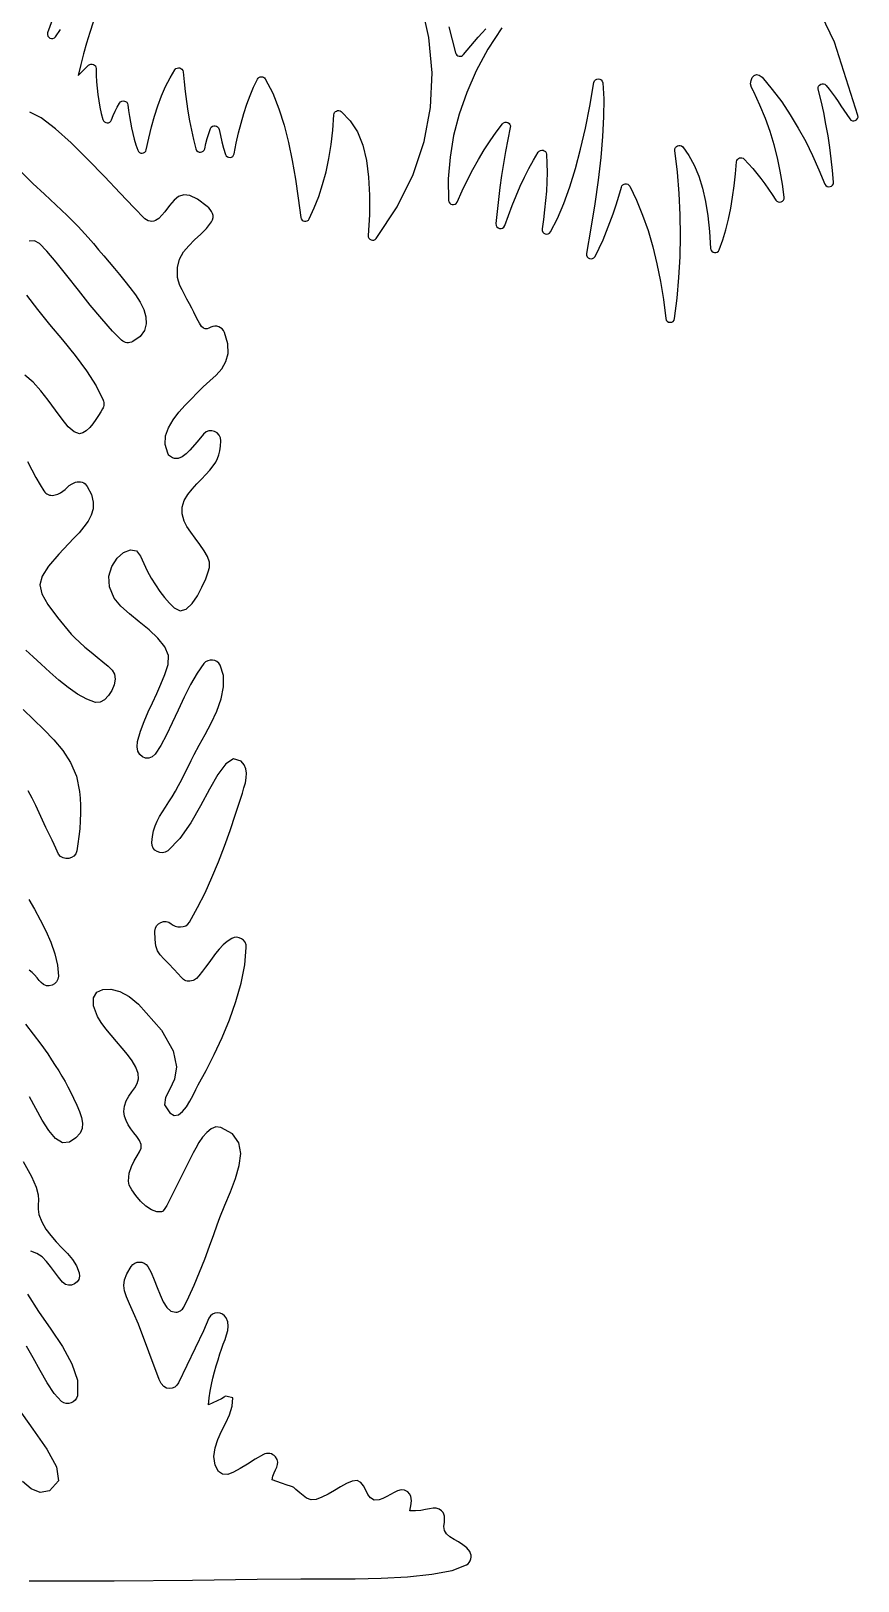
# Model space of a CAD drawing. Extents: x 4199 to 4409, y -6494 to -6204.
# Drawn here: x 4313.6 to 4391, y -6493.5 to -6348.5 of the extents above; entities that cross this region are included whole.
import ezdxf

# ---------------------------------------------------------------- set-up
doc = ezdxf.new("R2010")
doc.units = 0
doc.layers.add('LAYER_1', color=7, linetype='CONTINUOUS')

msp = doc.modelspace()

# ---------------------------------------------------------------- linework, layer by layer
at = {"layer": 'LAYER_1'}
for points in [[(4357.6828, -6348.1998), (4356.3959, -6350.2191), (4355.3063, -6352.2385), (4354.4104, -6354.2578), (4353.7043, -6356.2772), (4353.1844, -6358.2966), (4352.847, -6360.3159), (4352.6883, -6362.3353), (4352.7046, -6364.3546), (4352.7384, -6364.5016), (4352.8151, -6364.6162), (4352.923, -6364.6964), (4353.05, -6364.74), (4353.1842, -6364.7446), (4353.3135, -6364.7081), (4353.4261, -6364.6283), (4353.51, -6364.5031), (4353.9872, -6363.4536), (4354.4782, -6362.4395), (4354.9838, -6361.4626), (4355.5044, -6360.5242), (4356.0408, -6359.6259), (4356.5934, -6358.7692), (4357.1629, -6357.9557), (4357.7499, -6357.1868), (4357.8634, -6357.087), (4357.9929, -6357.0388), (4358.1276, -6357.0369), (4358.2562, -6357.0761), (4358.3678, -6357.1511), (4358.4514, -6357.2567), (4358.4958, -6357.3877), (4358.49, -6357.5387), (4358.2566, -6358.6624), (4358.0435, -6359.786), (4357.8498, -6360.9097), (4357.6749, -6362.0334), (4357.518, -6363.1571), (4357.3784, -6364.2809), (4357.2554, -6365.4046), (4357.1483, -6366.5283), (4357.1646, -6366.692), (4357.2351, -6366.8218), (4357.3451, -6366.9145), (4357.4795, -6366.9669), (4357.6235, -6366.9756), (4357.7622, -6366.9374), (4357.8806, -6366.849), (4357.9638, -6366.7071), (4358.3112, -6365.756), (4358.668, -6364.8247), (4359.0359, -6363.9167), (4359.4163, -6363.0353), (4359.8109, -6362.1838), (4360.2212, -6361.3656), (4360.6489, -6360.5841), (4361.0956, -6359.8426), (4361.189, -6359.7382), (4361.3028, -6359.6755), (4361.4273, -6359.6521), (4361.5528, -6359.6656), (4361.6696, -6359.7134), (4361.7681, -6359.7932), (4361.8384, -6359.9025), (4361.8709, -6360.0387), (4361.9132, -6360.8855), (4361.9243, -6361.7411), (4361.9065, -6362.6051), (4361.8621, -6363.4766), (4361.7933, -6364.3551), (4361.7025, -6365.2398), (4361.5919, -6366.1303), (4361.4637, -6367.0257), (4361.4685, -6367.1827), (4361.5254, -6367.3134), (4361.6216, -6367.4135), (4361.7445, -6367.4784), (4361.881, -6367.5037), (4362.0186, -6367.485), (4362.1443, -6367.4177), (4362.2454, -6367.2975), (4362.8957, -6366.04), (4363.5016, -6364.6313), (4364.0648, -6363.0773), (4364.5868, -6361.3836), (4365.0696, -6359.5562), (4365.5146, -6357.6007), (4365.9237, -6355.5229), (4366.2985, -6353.3286), (4366.354, -6353.174), (4366.4539, -6353.0654), (4366.5829, -6353.0021), (4366.7258, -6352.9839), (4366.8675, -6353.0102), (4366.9927, -6353.0807), (4367.0863, -6353.1949), (4367.1329, -6353.3524), (4367.2239, -6354.861), (4367.2168, -6356.5415), (4367.1207, -6358.3777), (4366.9448, -6360.3534), (4366.6985, -6362.4525), (4366.3908, -6364.6589), (4366.0311, -6366.9564), (4365.6286, -6369.3288), (4365.6304, -6369.4902), (4365.6875, -6369.6243), (4365.7859, -6369.7263), (4365.9121, -6369.7916), (4366.0521, -6369.8157), (4366.1921, -6369.7938), (4366.3185, -6369.7214), (4366.4174, -6369.5938), (4366.8023, -6368.8154), (4367.1629, -6368.0267), (4367.5004, -6367.2281), (4367.8161, -6366.4201), (4368.111, -6365.6032), (4368.3863, -6364.7779), (4368.6433, -6363.9448), (4368.8831, -6363.1043), (4368.9378, -6362.9833), (4369.0219, -6362.892), (4369.1268, -6362.8313), (4369.2438, -6362.8021), (4369.3643, -6362.8053), (4369.4798, -6362.842), (4369.5816, -6362.9129), (4369.6612, -6363.0192), (4370.3001, -6364.3331), (4370.8712, -6365.7194), (4371.3772, -6367.1753), (4371.8211, -6368.6977), (4372.2055, -6370.2836), (4372.5333, -6371.93), (4372.8072, -6373.634), (4373.0302, -6375.3925), (4373.0787, -6375.5502), (4373.1739, -6375.6636), (4373.3005, -6375.7326), (4373.443, -6375.7569), (4373.5862, -6375.7363), (4373.7146, -6375.6707), (4373.8128, -6375.5598), (4373.8654, -6375.4035), (4374.097, -6373.4948), (4374.2664, -6371.5705), (4374.3719, -6369.6302), (4374.4119, -6367.6735), (4374.3847, -6365.7001), (4374.2887, -6363.7095), (4374.1223, -6361.7012), (4373.8838, -6359.675), (4373.8889, -6359.5299), (4373.9392, -6359.4059), (4374.0247, -6359.3074), (4374.1353, -6359.2388), (4374.2608, -6359.2045), (4374.3911, -6359.2089), (4374.5162, -6359.2564), (4374.626, -6359.3515), (4375.1916, -6360.1422), (4375.6868, -6361.049), (4376.1125, -6362.0703), (4376.4696, -6363.2045), (4376.7591, -6364.45), (4376.9819, -6365.8054), (4377.139, -6367.2689), (4377.2314, -6368.8391), (4377.2647, -6368.9908), (4377.3435, -6369.108), (4377.4548, -6369.1888), (4377.5857, -6369.231), (4377.7233, -6369.2324), (4377.8544, -6369.1911), (4377.9663, -6369.1048), (4378.0459, -6368.9715), (4378.3667, -6368.0503), (4378.6505, -6367.0963), (4378.8987, -6366.1106), (4379.1127, -6365.0944), (4379.2936, -6364.0489), (4379.4429, -6362.9752), (4379.5618, -6361.8745), (4379.6516, -6360.7481), (4379.6793, -6360.6233), (4379.7396, -6360.5193), (4379.8251, -6360.4389), (4379.9286, -6360.3847), (4380.0426, -6360.3594), (4380.1598, -6360.3658), (4380.2729, -6360.4064), (4380.3745, -6360.484), (4380.7825, -6360.9207), (4381.1786, -6361.3711), (4381.5633, -6361.8345), (4381.9372, -6362.3102), (4382.3007, -6362.7978), (4382.6544, -6363.2966), (4382.9987, -6363.8061), (4383.3343, -6364.3256), (4383.4365, -6364.4376), (4383.5604, -6364.4997), (4383.6943, -6364.5161), (4383.8268, -6364.4908), (4383.9461, -6364.4279), (4384.0405, -6364.3315), (4384.0985, -6364.2057), (4384.1084, -6364.0544), (4383.9493, -6362.8309), (4383.7405, -6361.6053), (4383.4792, -6360.3773), (4383.1623, -6359.147), (4382.787, -6357.9141), (4382.3504, -6356.6786), (4381.8494, -6355.4403), (4381.2812, -6354.1991), (4381.2323, -6354.1215), (4381.0443, -6353.7885), (4380.9761, -6353.45), (4381.0094, -6353.1333), (4381.1257, -6352.8658), (4381.3063, -6352.6749), (4381.5329, -6352.5878), (4381.7868, -6352.6321), (4382.0497, -6352.8349), (4383.002, -6353.9645), (4383.8799, -6355.1346), (4384.6894, -6356.3421), (4385.4367, -6357.5835), (4386.1279, -6358.8555), (4386.7691, -6360.1547), (4387.3663, -6361.478), (4387.9258, -6362.8218), (4388.0123, -6362.9579), (4388.1312, -6363.0418), (4388.2685, -6363.0767), (4388.41, -6363.066), (4388.5416, -6363.013), (4388.6493, -6362.9209), (4388.7188, -6362.7931), (4388.7361, -6362.6328), (4388.6414, -6361.5539), (4388.5232, -6360.4736), (4388.3814, -6359.3918), (4388.2156, -6358.3085), (4388.0256, -6357.2237), (4387.8112, -6356.1373), (4387.5722, -6355.0495), (4387.3082, -6353.9601), (4387.2974, -6353.8066), (4387.3391, -6353.6726), (4387.4218, -6353.5639), (4387.534, -6353.4861), (4387.6642, -6353.4448), (4387.8008, -6353.4457), (4387.9323, -6353.4945), (4388.0472, -6353.5968), (4388.3253, -6353.9571), (4388.6025, -6354.3275), (4388.8789, -6354.7076), (4389.1544, -6355.0966), (4389.4292, -6355.4939), (4389.7032, -6355.8989), (4389.9767, -6356.311), (4390.2495, -6356.7296), (4390.3594, -6356.8458), (4390.491, -6356.9056), (4390.6315, -6356.9146), (4390.7678, -6356.8786), (4390.8869, -6356.8031), (4390.9758, -6356.6939), (4391.0215, -6356.5567), (4391.011, -6356.3972), (4388.8344, -6349.551), (4385.9874, -6343.6279)], [(4316.5042, -6345.0774), (4315.1898, -6348.685), (4315.1743, -6348.8444), (4315.2157, -6348.983), (4315.3014, -6349.0949), (4315.4183, -6349.174), (4315.5536, -6349.2141), (4315.6944, -6349.2092), (4315.8278, -6349.1532), (4315.9411, -6349.04), (4316.4041, -6348.3764)], [(4319.4441, -6347.6745), (4319.1337, -6348.6474), (4318.8398, -6349.632), (4318.5621, -6350.6282), (4318.3002, -6351.6357), (4318.0538, -6352.6543), (4319.028, -6351.7116), (4319.1344, -6351.6365), (4319.2509, -6351.6002), (4319.3701, -6351.5995), (4319.4844, -6351.6312), (4319.5862, -6351.6919), (4319.6681, -6351.7786), (4319.7223, -6351.8879), (4319.7415, -6352.0167), (4319.7479, -6352.6363), (4319.7752, -6353.2496), (4319.8232, -6353.8564), (4319.8919, -6354.4569), (4319.9811, -6355.051), (4320.091, -6355.6388), (4320.2212, -6356.2204), (4320.3719, -6356.7956), (4320.4315, -6356.9226), (4320.5227, -6357.0154), (4320.6355, -6357.0735), (4320.7598, -6357.0965), (4320.8856, -6357.0839), (4321.0028, -6357.0354), (4321.1014, -6356.9505), (4321.1714, -6356.8288), (4321.3351, -6356.414), (4321.5144, -6356.0102), (4321.7112, -6355.619), (4321.9276, -6355.2418), (4322.0183, -6355.137), (4322.1299, -6355.0726), (4322.2527, -6355.0466), (4322.3774, -6355.0567), (4322.4945, -6355.1009), (4322.5943, -6355.177), (4322.6676, -6355.2829), (4322.7047, -6355.4165), (4322.7695, -6355.9561), (4322.8472, -6356.4934), (4322.9384, -6357.0283), (4323.0438, -6357.5605), (4323.1641, -6358.0901), (4323.3001, -6358.6168), (4323.4523, -6359.1406), (4323.6215, -6359.6613), (4323.6921, -6359.79), (4323.7941, -6359.8785), (4323.9162, -6359.9276), (4324.047, -6359.938), (4324.1754, -6359.9104), (4324.2899, -6359.8457), (4324.3793, -6359.7445), (4324.4322, -6359.6076), (4324.6646, -6358.521), (4324.9211, -6357.4705), (4325.204, -6356.4598), (4325.516, -6355.4926), (4325.8593, -6354.5724), (4326.2365, -6353.703), (4326.65, -6352.8881), (4327.1022, -6352.1314), (4327.1951, -6352.0295), (4327.3077, -6351.968), (4327.4306, -6351.9449), (4327.5546, -6351.9576), (4327.6702, -6352.004), (4327.7682, -6352.0817), (4327.8393, -6352.1884), (4327.8741, -6352.3219), (4327.9663, -6353.2505), (4328.071, -6354.1734), (4328.1903, -6355.0898), (4328.3261, -6355.9986), (4328.4805, -6356.8989), (4328.6555, -6357.7899), (4328.8531, -6358.6705), (4329.0755, -6359.5399), (4329.1398, -6359.6761), (4329.2391, -6359.7717), (4329.3614, -6359.827), (4329.4946, -6359.8426), (4329.6266, -6359.8186), (4329.7452, -6359.7556), (4329.8383, -6359.654), (4329.8938, -6359.514), (4330.0015, -6359.0305), (4330.126, -6358.5546), (4330.2698, -6358.0872), (4330.4355, -6357.6295), (4330.5105, -6357.5053), (4330.6147, -6357.4215), (4330.7373, -6357.377), (4330.8671, -6357.3707), (4330.9934, -6357.4017), (4331.1052, -6357.4688), (4331.1915, -6357.571), (4331.2414, -6357.7073), (4331.3606, -6358.2963), (4331.5008, -6358.8824), (4331.6611, -6359.4655), (4331.8405, -6360.046), (4331.9102, -6360.1773), (4332.0124, -6360.2676), (4332.1355, -6360.3178), (4332.2677, -6360.3285), (4332.3974, -6360.3006), (4332.5129, -6360.2348), (4332.6024, -6360.1319), (4332.6544, -6359.9926), (4332.8499, -6359.0038), (4333.0639, -6358.0436), (4333.298, -6357.1144), (4333.5535, -6356.2184), (4333.832, -6355.3579), (4334.1349, -6354.535), (4334.4636, -6353.7521), (4334.8195, -6353.0113), (4334.8872, -6352.9156), (4334.9741, -6352.8461), (4335.0742, -6352.803), (4335.1812, -6352.7864), (4335.2891, -6352.7965), (4335.3916, -6352.8336), (4335.4825, -6352.8977), (4335.5558, -6352.9891), (4336.2538, -6354.3273), (4336.8416, -6355.7757), (4337.334, -6357.3196), (4337.746, -6358.9439), (4338.0923, -6360.6337), (4338.3881, -6362.3742), (4338.648, -6364.1505), (4338.8871, -6365.9476), (4338.9291, -6366.0849), (4339.0086, -6366.1909), (4339.115, -6366.2641), (4339.2379, -6366.3027), (4339.3667, -6366.305), (4339.4909, -6366.2693), (4339.5999, -6366.1939), (4339.6832, -6366.077), (4340.1455, -6365.0527), (4340.5621, -6363.9787), (4340.9309, -6362.8523), (4341.2495, -6361.6713), (4341.5156, -6360.4331), (4341.7272, -6359.1353), (4341.8818, -6357.7754), (4341.9773, -6356.3511), (4342.0001, -6356.2321), (4342.053, -6356.1304), (4342.1299, -6356.0488), (4342.2247, -6355.9901), (4342.3311, -6355.957), (4342.4432, -6355.9525), (4342.5547, -6355.9792), (4342.6594, -6356.0401), (4343.5083, -6356.896), (4344.1755, -6357.9538), (4344.6757, -6359.1972), (4345.0237, -6360.6096), (4345.2342, -6362.1749), (4345.3219, -6363.8766), (4345.3016, -6365.6983), (4345.1879, -6367.6238), (4345.201, -6367.768), (4345.2578, -6367.8888), (4345.3481, -6367.9824), (4345.4617, -6368.045), (4345.5884, -6368.0727), (4345.7181, -6368.0617), (4345.8403, -6368.0082), (4345.9451, -6367.9084), (4347.8926, -6364.9529), (4349.3866, -6361.9272), (4350.4289, -6358.8315), (4351.0217, -6355.6661), (4351.1669, -6352.4314), (4350.8667, -6349.1277), (4350.1231, -6345.7553)], [(4352.7319, -6348.1242), (4353.0599, -6349.3241), (4353.371, -6350.5486), (4353.4174, -6350.6623), (4353.4906, -6350.7523), (4353.5836, -6350.8172), (4353.6898, -6350.8554), (4353.8021, -6350.8655), (4353.9139, -6350.8458), (4354.0181, -6350.7949), (4354.1081, -6350.7113), (4354.4476, -6350.2929), (4354.7911, -6349.8806), (4355.139, -6349.4748), (4355.4916, -6349.0762), (4355.8493, -6348.6852), (4356.2125, -6348.3024)], [(4313.4579, -6493.5019), (4321.4314, -6493.4883), (4328.7595, -6493.411), (4334.7947, -6493.3253), (4338.8895, -6493.2868), (4340.0069, -6493.2976), (4341.7659, -6493.3109), (4343.9627, -6493.3011), (4346.3938, -6493.2422), (4348.8553, -6493.1084), (4351.1435, -6492.8739), (4353.0549, -6492.5128), (4354.3855, -6491.9994), (4354.5309, -6491.8888), (4354.6486, -6491.7559), (4354.7374, -6491.6054), (4354.7961, -6491.4422), (4354.8234, -6491.2708), (4354.8182, -6491.0962), (4354.7791, -6490.9229), (4354.7051, -6490.7559), (4354.4251, -6490.4006), (4354.0573, -6490.1059), (4353.642, -6489.85), (4353.22, -6489.6111), (4352.8315, -6489.3676), (4352.5172, -6489.0976), (4352.3176, -6488.7793), (4352.2731, -6488.391), (4352.3221, -6488.0045), (4352.3452, -6487.6182), (4352.3273, -6487.4316), (4352.2795, -6487.2529), (4352.1938, -6487.0846), (4352.0624, -6486.9294), (4351.8211, -6486.7669), (4351.5545, -6486.6984), (4351.2564, -6486.7004), (4350.9208, -6486.7493), (4350.5415, -6486.8219), (4350.1125, -6486.8945), (4349.6277, -6486.9438), (4349.081, -6486.9463), (4349.1733, -6486.4812), (4349.236, -6486.0021), (4349.2268, -6485.7705), (4349.175, -6485.5511), (4349.0686, -6485.3492), (4348.8959, -6485.1701), (4348.5872, -6485.0079), (4348.2693, -6484.9813), (4347.9428, -6485.0591), (4347.6086, -6485.2098), (4347.2675, -6485.4022), (4346.9201, -6485.605), (4346.5672, -6485.7867), (4346.2097, -6485.9162), (4345.7378, -6485.9308), (4345.4022, -6485.7355), (4345.157, -6485.4016), (4344.9565, -6485.0006), (4344.755, -6484.6039), (4344.5065, -6484.283), (4344.1654, -6484.1093), (4343.6859, -6484.1543), (4343.1737, -6484.3695), (4342.6153, -6484.6779), (4342.0311, -6485.0305), (4341.4414, -6485.3785), (4340.8665, -6485.673), (4340.3267, -6485.865), (4339.8424, -6485.9058), (4339.4339, -6485.7463), (4338.7961, -6485.248), (4338.4282, -6484.9404), (4338.2287, -6484.7688), (4338.0958, -6484.6789), (4337.9278, -6484.6163), (4337.6232, -6484.5265), (4337.0801, -6484.355), (4336.197, -6484.0474), (4336.281, -6483.7003), (4336.3976, -6483.3917), (4336.5242, -6483.1133), (4336.6381, -6482.8569), (4336.7165, -6482.6142), (4336.7367, -6482.377), (4336.6762, -6482.137), (4336.512, -6481.886), (4336.3982, -6481.7743), (4336.2709, -6481.6855), (4336.1331, -6481.6204), (4335.9877, -6481.5794), (4335.8374, -6481.5632), (4335.6852, -6481.5722), (4335.5341, -6481.607), (4335.3868, -6481.6682), (4334.6267, -6482.1004), (4333.9019, -6482.559), (4333.2229, -6482.9871), (4332.6004, -6483.3277), (4332.045, -6483.5239), (4331.5674, -6483.5188), (4331.1782, -6483.2554), (4330.8881, -6482.6767), (4330.7625, -6481.8582), (4330.8623, -6481.058), (4331.1221, -6480.2712), (4331.4764, -6479.493), (4331.8598, -6478.7185), (4332.2068, -6477.943), (4332.4519, -6477.1615), (4332.5297, -6476.3693), (4331.9975, -6476.2345), (4331.8173, -6476.2134), (4331.7264, -6476.2912), (4331.4622, -6476.453), (4330.2406, -6477.0073), (4330.3027, -6476.3717), (4330.3971, -6475.7461), (4330.5181, -6475.1312), (4330.6597, -6474.528), (4330.8162, -6473.9375), (4330.9817, -6473.3605), (4331.1503, -6472.798), (4331.3163, -6472.2509), (4331.4665, -6471.802), (4331.6335, -6471.3547), (4331.7981, -6470.9125), (4331.941, -6470.4787), (4332.0428, -6470.0567), (4332.0845, -6469.65), (4332.0467, -6469.2619), (4331.9101, -6468.8958), (4331.7538, -6468.6859), (4331.5554, -6468.5367), (4331.3293, -6468.4481), (4331.0895, -6468.42), (4330.8502, -6468.4522), (4330.6257, -6468.5447), (4330.43, -6468.6974), (4330.2773, -6468.91), (4329.7957, -6470.1096), (4327.4303, -6474.9735), (4327.284, -6475.1905), (4327.085, -6475.3604), (4326.8485, -6475.4698), (4326.5896, -6475.5055), (4326.3235, -6475.4543), (4326.0654, -6475.303), (4325.8304, -6475.0382), (4325.6337, -6474.6468), (4323.6874, -6469.4626), (4323.2425, -6468.4079), (4322.865, -6467.5757), (4322.5728, -6466.9092), (4322.384, -6466.3517), (4322.3164, -6465.8466), (4322.3882, -6465.337), (4322.6171, -6464.7662), (4323.0213, -6464.0775), (4323.1777, -6463.8946), (4323.3675, -6463.7643), (4323.5795, -6463.6868), (4323.8024, -6463.6618), (4324.025, -6463.6893), (4324.2361, -6463.7693), (4324.4244, -6463.9017), (4324.5786, -6464.0865), (4324.879, -6464.6547), (4325.1587, -6465.325), (4325.4316, -6466.0414), (4325.7119, -6466.7478), (4326.0135, -6467.3883), (4326.3505, -6467.907), (4326.7371, -6468.2478), (4327.1872, -6468.3548), (4327.3074, -6468.3405), (4327.4217, -6468.3122), (4327.5294, -6468.2705), (4327.6298, -6468.2157), (4327.7222, -6468.1483), (4327.8059, -6468.0688), (4327.8803, -6467.9776), (4327.9446, -6467.8751), (4328.4186, -6466.9326), (4328.9138, -6465.8251), (4329.412, -6464.6201), (4329.8952, -6463.3851), (4330.3454, -6462.1875), (4330.7444, -6461.0949), (4331.0743, -6460.1747), (4331.3169, -6459.4943), (4331.7773, -6458.3297), (4332.2952, -6457.1018), (4332.7778, -6455.8583), (4333.1324, -6454.6465), (4333.2661, -6453.5141), (4333.0863, -6452.5084), (4332.5003, -6451.6772), (4331.4151, -6451.0677), (4330.9492, -6451.0263), (4330.5019, -6451.2011), (4330.0807, -6451.5388), (4329.693, -6451.9862), (4329.3463, -6452.4902), (4329.0483, -6452.9977), (4328.8065, -6453.4554), (4328.6282, -6453.8102), (4326.3463, -6458.3631), (4326.0956, -6458.7346), (4325.9891, -6458.8935), (4325.9404, -6458.9359), (4325.8631, -6458.9582), (4325.4123, -6458.9825), (4324.9095, -6458.7881), (4324.3895, -6458.43), (4323.8872, -6457.9634), (4323.4374, -6457.4433), (4323.0747, -6456.9249), (4322.834, -6456.4634), (4322.7501, -6456.1138), (4322.8385, -6455.3476), (4323.0348, -6454.7139), (4323.2911, -6454.1876), (4323.5598, -6453.7438), (4323.7931, -6453.3577), (4323.9431, -6453.0042), (4323.9623, -6452.6584), (4323.8028, -6452.2955), (4323.5372, -6451.9358), (4323.2581, -6451.5765), (4322.985, -6451.2114), (4322.7373, -6450.8345), (4322.5346, -6450.4395), (4322.3961, -6450.0204), (4322.3414, -6449.571), (4322.39, -6449.0852), (4322.5573, -6448.5874), (4322.8042, -6448.1485), (4323.0862, -6447.7449), (4323.3588, -6447.3533), (4323.5776, -6446.9501), (4323.6979, -6446.512), (4323.6753, -6446.0155), (4323.4654, -6445.4371), (4323.1164, -6444.85), (4322.6783, -6444.2514), (4322.1811, -6443.6463), (4321.655, -6443.0395), (4321.1299, -6442.436), (4320.6359, -6441.8405), (4320.2031, -6441.258), (4319.8615, -6440.6934), (4319.4894, -6439.6906), (4319.4925, -6438.935), (4319.805, -6438.4257), (4320.3612, -6438.1618), (4321.0955, -6438.1424), (4321.9422, -6438.3667), (4322.8355, -6438.8339), (4323.7097, -6439.543), (4325.8592, -6441.98), (4326.9545, -6443.9026), (4327.2677, -6445.4015), (4327.0705, -6446.5673), (4326.6349, -6447.4907), (4326.2326, -6448.2623), (4326.1355, -6448.9728), (4326.6156, -6449.7128), (4327.0396, -6449.9416), (4327.4448, -6449.8814), (4327.8277, -6449.5971), (4328.1849, -6449.1537), (4328.5132, -6448.6161), (4328.8092, -6448.0494), (4329.0695, -6447.5186), (4329.2907, -6447.0885), (4330.0213, -6445.7461), (4330.7753, -6444.2641), (4331.5169, -6442.6745), (4332.2104, -6441.009), (4332.82, -6439.2996), (4333.3101, -6437.5781), (4333.6447, -6435.8763), (4333.7883, -6434.2261), (4333.7596, -6433.9766), (4333.669, -6433.7552), (4333.5272, -6433.5685), (4333.3451, -6433.4233), (4333.1334, -6433.3261), (4332.9029, -6433.2836), (4332.6644, -6433.3024), (4332.4287, -6433.3891), (4332.0004, -6433.6648), (4331.6098, -6434.0029), (4331.25, -6434.3877), (4330.9143, -6434.8037), (4330.5957, -6435.2354), (4330.2876, -6435.6671), (4329.9831, -6436.0833), (4329.6754, -6436.4684), (4329.3331, -6436.888), (4329.13, -6437.132), (4329.042, -6437.2092), (4328.9424, -6437.2678), (4328.8158, -6437.3164), (4328.6466, -6437.3633), (4328.5144, -6437.387), (4328.3839, -6437.392), (4328.2563, -6437.3789), (4328.1331, -6437.3481), (4328.0155, -6437.3), (4327.9049, -6437.235), (4327.8027, -6437.1536), (4327.7102, -6437.0562), (4327.0466, -6436.2998), (4326.5008, -6435.7365), (4326.0644, -6435.3002), (4325.729, -6434.925), (4325.4862, -6434.5448), (4325.3276, -6434.0934), (4325.2449, -6433.505), (4325.2298, -6432.7135), (4325.2756, -6432.4412), (4325.3931, -6432.2091), (4325.5672, -6432.0239), (4325.783, -6431.8922), (4326.0255, -6431.8206), (4326.2797, -6431.8158), (4326.5306, -6431.8845), (4326.7633, -6432.0332), (4326.9344, -6432.15), (4327.1451, -6432.2398), (4327.3819, -6432.2963), (4327.6312, -6432.3133), (4327.8796, -6432.2847), (4328.1134, -6432.2042), (4328.3191, -6432.0656), (4328.4831, -6431.8627), (4329.2337, -6430.507), (4329.9273, -6429.1151), (4330.5704, -6427.6918), (4331.1697, -6426.2418), (4331.7318, -6424.7702), (4332.2635, -6423.2817), (4332.7712, -6421.7812), (4333.2618, -6420.2735), (4333.4172, -6419.7985), (4333.5692, -6419.3178), (4333.6984, -6418.8403), (4333.7849, -6418.3748), (4333.8093, -6417.9302), (4333.7518, -6417.5153), (4333.5929, -6417.1389), (4333.3128, -6416.81), (4332.591, -6416.5799), (4331.8706, -6417.0487), (4331.1313, -6418.0495), (4330.3526, -6419.4152), (4329.5141, -6420.9789), (4328.5955, -6422.5736), (4327.5763, -6424.0324), (4326.4361, -6425.1883), (4326.1949, -6425.3251), (4325.9396, -6425.3803), (4325.6851, -6425.3613), (4325.4462, -6425.2758), (4325.2375, -6425.1314), (4325.0738, -6424.9356), (4324.9699, -6424.6961), (4324.9405, -6424.4203), (4324.9943, -6423.8464), (4325.0992, -6423.3301), (4325.2505, -6422.8567), (4325.4439, -6422.4117), (4325.6747, -6421.9807), (4325.9383, -6421.5492), (4326.2303, -6421.1025), (4326.5461, -6420.6262), (4326.8504, -6420.1421), (4327.1517, -6419.6244), (4327.4502, -6419.0798), (4327.7463, -6418.5147), (4328.0404, -6417.9357), (4328.3327, -6417.3493), (4328.6237, -6416.7622), (4328.9137, -6416.1809), (4329.3754, -6415.3174), (4329.9232, -6414.3301), (4330.4914, -6413.2552), (4331.0145, -6412.1287), (4331.4269, -6410.9866), (4331.6628, -6409.8651), (4331.6568, -6408.8001), (4331.3432, -6407.8278), (4331.2058, -6407.6357), (4331.0317, -6407.4911), (4330.8315, -6407.3952), (4330.6157, -6407.3489), (4330.3951, -6407.3533), (4330.1803, -6407.4093), (4329.9818, -6407.5181), (4329.8104, -6407.6806), (4329.1746, -6408.5806), (4328.5635, -6409.6453), (4327.9743, -6410.8152), (4327.4039, -6412.0309), (4326.8494, -6413.233), (4326.3078, -6414.362), (4325.7762, -6415.3584), (4325.2516, -6416.1628), (4324.9778, -6416.4193), (4324.6721, -6416.5386), (4324.3603, -6416.5316), (4324.0683, -6416.4092), (4323.8219, -6416.1822), (4323.647, -6415.8615), (4323.5695, -6415.458), (4323.6152, -6414.9825), (4323.8814, -6414.0182), (4324.214, -6413.0987), (4324.5927, -6412.2107), (4324.9974, -6411.3408), (4325.4079, -6410.4756), (4325.8041, -6409.6018), (4326.1658, -6408.7059), (4326.4728, -6407.7747), (4326.5008, -6406.9208), (4326.1488, -6406.1004), (4325.5129, -6405.3078), (4324.6888, -6404.5373), (4323.7724, -6403.7833), (4322.8595, -6403.0402), (4322.046, -6402.3023), (4321.4276, -6401.5639), (4320.975, -6400.5148), (4320.9339, -6399.5013), (4321.2073, -6398.5849), (4321.6981, -6397.8275), (4322.3094, -6397.2906), (4322.944, -6397.036), (4323.5051, -6397.1253), (4323.8954, -6397.6203), (4324.1876, -6398.326), (4324.5207, -6399.0167), (4324.8886, -6399.6858), (4325.2853, -6400.3268), (4325.7048, -6400.933), (4326.1411, -6401.4978), (4326.5881, -6402.0145), (4327.0398, -6402.4767), (4327.6048, -6402.7501), (4328.1676, -6402.5774), (4328.7078, -6402.0748), (4329.2048, -6401.3584), (4329.6381, -6400.5444), (4329.9875, -6399.7489), (4330.2323, -6399.0882), (4330.3521, -6398.6783), (4330.3405, -6398.2047), (4330.1545, -6397.6794), (4329.8403, -6397.1189), (4329.4439, -6396.5397), (4329.0113, -6395.9584), (4328.5887, -6395.3913), (4328.2222, -6394.8551), (4327.9577, -6394.3663), (4327.7701, -6393.677), (4327.7938, -6393.0347), (4327.9866, -6392.4364), (4328.306, -6391.8794), (4328.7097, -6391.3608), (4329.1552, -6390.8779), (4329.6003, -6390.4276), (4330.0024, -6390.0073), (4330.3816, -6389.5727), (4330.685, -6389.1876), (4330.9215, -6388.833), (4331.0999, -6388.4902), (4331.2291, -6388.1402), (4331.318, -6387.7642), (4331.3755, -6387.3432), (4331.4104, -6386.8585), (4331.3763, -6386.5559), (4331.2542, -6386.3007), (4331.0641, -6386.1008), (4330.8256, -6385.9641), (4330.5587, -6385.8986), (4330.2832, -6385.9122), (4330.0188, -6386.0128), (4329.7854, -6386.2084), (4329.1948, -6386.9367), (4328.5075, -6387.7324), (4328.1451, -6388.075), (4327.7797, -6388.3379), (4327.4181, -6388.4887), (4327.0674, -6388.4952), (4326.963, -6388.4661), (4326.8651, -6388.4268), (4326.7741, -6388.3775), (4326.6903, -6388.3185), (4326.614, -6388.2501), (4326.5456, -6388.1725), (4326.4853, -6388.0859), (4326.4335, -6387.9906), (4326.1993, -6387.1785), (4326.2412, -6386.3851), (4326.5037, -6385.6164), (4326.9311, -6384.8787), (4327.4681, -6384.178), (4328.0591, -6383.5205), (4328.6484, -6382.9125), (4329.1807, -6382.3599), (4329.7652, -6381.7887), (4330.3796, -6381.243), (4330.9714, -6380.6905), (4331.4881, -6380.0989), (4331.8772, -6379.436), (4332.0862, -6378.6695), (4332.0627, -6377.7671), (4331.754, -6376.6966), (4331.6608, -6376.5223), (4331.5363, -6376.3762), (4331.3866, -6376.2606), (4331.2178, -6376.1777), (4331.0358, -6376.1299), (4330.847, -6376.1194), (4330.6572, -6376.1484), (4330.4727, -6376.2193), (4330.4727, -6376.2193), (4330.2837, -6376.314), (4330.1124, -6376.3758), (4329.9483, -6376.3824), (4329.7809, -6376.3112), (4329.5997, -6376.1397), (4329.3943, -6375.8456), (4329.1542, -6375.4062), (4328.8688, -6374.7992), (4328.6877, -6374.4261), (4328.4709, -6374.0217), (4328.235, -6373.5972), (4327.9967, -6373.1635), (4327.7726, -6372.7317), (4327.5793, -6372.3128), (4327.4335, -6371.918), (4327.3517, -6371.5582), (4327.341, -6370.625), (4327.5432, -6369.8423), (4327.9102, -6369.1755), (4328.3941, -6368.5899), (4328.9468, -6368.0508), (4329.5203, -6367.5237), (4330.0666, -6366.9738), (4330.5377, -6366.3665), (4330.6383, -6366.1626), (4330.6814, -6365.9609), (4330.674, -6365.7634), (4330.623, -6365.5723), (4330.5353, -6365.3898), (4330.4179, -6365.2181), (4330.2778, -6365.0592), (4330.1218, -6364.9153), (4329.2195, -6364.2447), (4328.5047, -6363.8992), (4327.9319, -6363.832), (4327.4555, -6363.9963), (4327.0298, -6364.3453), (4326.6093, -6364.8323), (4326.1482, -6365.4103), (4325.6011, -6366.0326), (4325.4597, -6366.1528), (4325.3018, -6366.2401), (4325.1327, -6366.2943), (4324.9576, -6366.3153), (4324.7817, -6366.303), (4324.6102, -6366.2572), (4324.4482, -6366.1779), (4324.3009, -6366.0648), (4323.2658, -6365.0313), (4321.9762, -6363.6757), (4320.5148, -6362.1286), (4318.964, -6360.5207), (4317.4064, -6358.9824), (4315.9247, -6357.6445), (4314.6014, -6356.6374), (4313.5191, -6356.0918)], [(4312.7762, -6361.7324), (4313.8184, -6362.7594), (4314.8892, -6363.7657), (4315.9655, -6364.7638), (4317.0241, -6365.7666), (4318.0421, -6366.7867), (4318.9961, -6367.8366), (4319.4783, -6368.4), (4319.9654, -6368.9692), (4320.4558, -6369.5439), (4320.9477, -6370.124), (4321.4397, -6370.7092), (4321.93, -6371.2993), (4322.4172, -6371.894), (4322.8996, -6372.4931), (4323.4085, -6373.1734), (4323.8485, -6373.8701), (4324.1863, -6374.5681), (4324.3883, -6375.2528), (4324.421, -6375.9093), (4324.251, -6376.5228), (4323.8448, -6377.0785), (4323.1688, -6377.5615), (4323.0342, -6377.6213), (4322.896, -6377.6587), (4322.7562, -6377.6742), (4322.6169, -6377.6679), (4322.4803, -6377.6401), (4322.3485, -6377.591), (4322.2236, -6377.521), (4322.1076, -6377.4303), (4321.2603, -6376.5724), (4320.268, -6375.4426), (4319.1876, -6374.1378), (4318.0755, -6372.7548), (4316.9886, -6371.3905), (4315.9834, -6370.1417), (4315.1166, -6369.1052), (4314.4448, -6368.3779), (4313.9774, -6368.1232), (4313.4617, -6368.1571)], [(4313.2223, -6373.2278), (4314.2372, -6374.5513), (4315.3845, -6375.9496), (4316.5867, -6377.3936), (4317.7664, -6378.854), (4318.8462, -6380.3016), (4319.7486, -6381.7071), (4320.3961, -6383.0413), (4320.4292, -6383.1435), (4320.4504, -6383.2458), (4320.4598, -6383.3478), (4320.4573, -6383.4493), (4320.443, -6383.5497), (4320.4169, -6383.6488), (4320.379, -6383.7462), (4320.3295, -6383.8415), (4320.1645, -6384.1247), (4319.9548, -6384.4757), (4319.7078, -6384.8621), (4319.4309, -6385.2512), (4319.1313, -6385.6105), (4318.8163, -6385.9073), (4318.4934, -6386.1091), (4318.1699, -6386.1833), (4317.6713, -6386.0049), (4317.1291, -6385.5238), (4316.545, -6384.8191), (4315.9211, -6383.9698), (4315.2591, -6383.055), (4314.5609, -6382.1538), (4313.8285, -6381.3452), (4313.0638, -6380.7083)], [(4313.305, -6388.7808), (4313.704, -6389.547), (4314.106, -6390.2882), (4314.4928, -6390.9628), (4314.8461, -6391.5289), (4314.9313, -6391.6395), (4315.0288, -6391.734), (4315.137, -6391.8118), (4315.2544, -6391.8722), (4315.3795, -6391.9146), (4315.5107, -6391.9383), (4315.6464, -6391.9427), (4315.7851, -6391.9271), (4316.1405, -6391.8328), (4316.4145, -6391.7054), (4316.6332, -6391.5534), (4316.8228, -6391.3854), (4317.0094, -6391.21), (4317.2192, -6391.0355), (4317.4784, -6390.8707), (4317.8131, -6390.724), (4317.9701, -6390.683), (4318.1274, -6390.6697), (4318.2819, -6390.683), (4318.4308, -6390.7219), (4318.5709, -6390.7853), (4318.6995, -6390.8721), (4318.8134, -6390.9814), (4318.9097, -6391.112), (4319.2886, -6391.8741), (4319.4595, -6392.5669), (4319.4493, -6393.2032), (4319.2847, -6393.796), (4318.9926, -6394.3581), (4318.5998, -6394.9023), (4318.133, -6395.4416), (4317.6191, -6395.9887), (4316.2535, -6397.4344), (4315.2774, -6398.5644), (4314.6875, -6399.4897), (4314.4803, -6400.3217), (4314.6525, -6401.1717), (4315.2005, -6402.1509), (4316.121, -6403.3705), (4317.4105, -6404.9418), (4317.729, -6405.2799), (4318.1674, -6405.6835), (4318.6886, -6406.1313), (4319.2554, -6406.6019), (4319.8308, -6407.0741), (4320.3776, -6407.5264), (4320.8587, -6407.9375), (4321.237, -6408.2861), (4321.457, -6408.6641), (4321.5054, -6409.1432), (4321.4086, -6409.6728), (4321.1931, -6410.2023), (4320.8854, -6410.681), (4320.5119, -6411.0584), (4320.0991, -6411.2838), (4319.6735, -6411.3066), (4318.8538, -6411.0187), (4317.9985, -6410.5451), (4317.1259, -6409.9329), (4316.2544, -6409.2291), (4315.4021, -6408.4806), (4314.5875, -6407.7346), (4313.8289, -6407.038), (4313.1444, -6406.4378)], [(4312.8931, -6411.9707), (4313.8635, -6412.9123), (4314.8421, -6413.8448), (4315.7815, -6414.8043), (4316.6339, -6415.8268), (4317.3519, -6416.9483), (4317.8877, -6418.2049), (4318.1938, -6419.6324), (4318.2489, -6420.2686), (4318.2755, -6420.9506), (4318.275, -6421.664), (4318.2492, -6422.3942), (4318.1997, -6423.1266), (4318.1283, -6423.8468), (4318.0364, -6424.5402), (4317.9258, -6425.1923), (4317.8255, -6425.4696), (4317.6545, -6425.6854), (4317.4322, -6425.8363), (4317.1777, -6425.9188), (4316.9104, -6425.9294), (4316.6496, -6425.8647), (4316.4146, -6425.7213), (4316.2246, -6425.4957), (4316.0886, -6425.241), (4315.952, -6424.9447), (4315.798, -6424.6037), (4315.6096, -6424.2149), (4315.3264, -6423.6388), (4315.0321, -6423.0087), (4314.7263, -6422.3403), (4314.4086, -6421.6491), (4314.0787, -6420.9507), (4313.7363, -6420.2608), (4313.3809, -6419.595)], [(4313.4537, -6429.7577), (4313.9685, -6430.6629), (4314.5046, -6431.6454), (4315.0251, -6432.6825), (4315.4931, -6433.7515), (4315.8717, -6434.8299), (4316.124, -6435.895), (4316.2132, -6436.924), (4316.1649, -6437.2159), (4316.0355, -6437.4598), (4315.8435, -6437.6488), (4315.6073, -6437.7759), (4315.3455, -6437.8343), (4315.0767, -6437.8171), (4314.8192, -6437.7173), (4314.5917, -6437.5282), (4314.4107, -6437.3126), (4314.2067, -6437.0669), (4313.981, -6436.8124), (4313.7353, -6436.5706), (4313.4709, -6436.3629)], [(4313.1286, -6441.4037), (4313.8409, -6442.3548), (4314.5586, -6443.2899), (4315.2147, -6444.203), (4315.5742, -6444.745), (4315.9129, -6445.268), (4316.2329, -6445.7781), (4316.5365, -6446.2812), (4316.8256, -6446.7831), (4317.1026, -6447.29), (4317.3696, -6447.8076), (4317.6287, -6448.342), (4317.9285, -6448.9808), (4318.1889, -6449.5806), (4318.3796, -6450.1428), (4318.4705, -6450.6686), (4318.4312, -6451.1595), (4318.2317, -6451.6167), (4317.8416, -6452.0417), (4317.2308, -6452.4357), (4316.5828, -6452.5035), (4315.9428, -6452.1088), (4315.313, -6451.3676), (4314.6955, -6450.3959), (4314.0922, -6449.3097), (4313.5052, -6448.2251)], [(4312.9192, -6454.2642), (4313.6815, -6455.6571), (4314.1183, -6456.6618), (4314.3144, -6457.3742), (4314.3542, -6457.8901), (4314.3225, -6458.3055), (4314.3038, -6458.7161), (4314.3827, -6459.218), (4314.6438, -6459.9068), (4315.0267, -6460.5792), (4315.493, -6461.1951), (4316.0091, -6461.7716), (4316.5412, -6462.326), (4317.0559, -6462.8754), (4317.5195, -6463.4371), (4317.8984, -6464.0283), (4318.159, -6464.6661), (4318.1931, -6464.994), (4318.1157, -6465.286), (4317.9499, -6465.529), (4317.7186, -6465.7101), (4317.4446, -6465.8161), (4317.1509, -6465.8342), (4316.8605, -6465.7511), (4316.5963, -6465.554), (4316.2036, -6465.0873), (4315.8368, -6464.5851), (4315.4738, -6464.0793), (4315.0927, -6463.6017), (4314.6715, -6463.1842), (4314.1883, -6462.8584), (4313.621, -6462.6564)], [(4313.301, -6466.6798), (4314.3562, -6468.2943), (4315.5052, -6469.9334), (4316.5956, -6471.5691), (4317.4752, -6473.1735), (4317.9916, -6474.7185), (4317.9925, -6476.1763), (4317.9087, -6476.4063), (4317.7736, -6476.5971), (4317.5982, -6476.7448), (4317.3938, -6476.8453), (4317.1714, -6476.8949), (4316.9423, -6476.8896), (4316.7174, -6476.8254), (4316.5081, -6476.6985), (4315.8236, -6475.9618), (4315.1571, -6474.9547), (4314.5031, -6473.7997), (4313.8565, -6472.6197), (4313.2119, -6471.5373)], [(4312.3906, -6477.2617), (4313.7985, -6479.3109), (4315.1082, -6481.1834), (4316.0136, -6482.8127), (4316.2086, -6484.1325), (4315.3872, -6485.0765), (4314.5043, -6485.2368), (4313.6586, -6484.8909), (4312.8479, -6484.1864)]]:
    msp.add_lwpolyline(points, dxfattribs=at)

doc.saveas('drawing.dxf')
